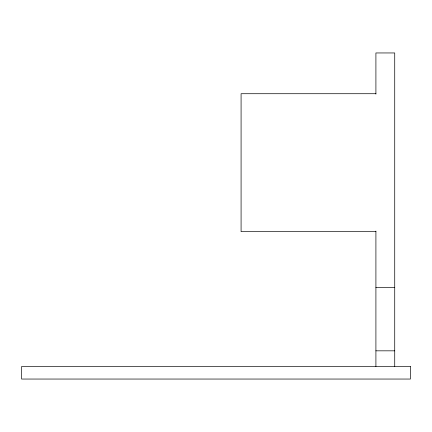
<?xml version="1.0" encoding="UTF-8"?>
<svg xmlns="http://www.w3.org/2000/svg" width="432" height="432" viewBox="0 0 432 432"><rect width="100%" height="100%" fill="white"/><g stroke="black" fill="none" stroke-linecap="round" stroke-linejoin="round"><path stroke-width="0.65" d="M375.91 93.717L241.083 93.717L241.083 231.676L375.91 231.676M375.91 287.599L394.724 287.599M375.91 350.827L394.724 350.827M394.724 366.503L394.724 52.952L375.91 52.952L375.91 94.111M375.91 231.082L375.91 366.503M410.4 366.503L21.6 366.503L21.6 379.048L410.4 379.048L410.4 366.503"/></g></svg>
